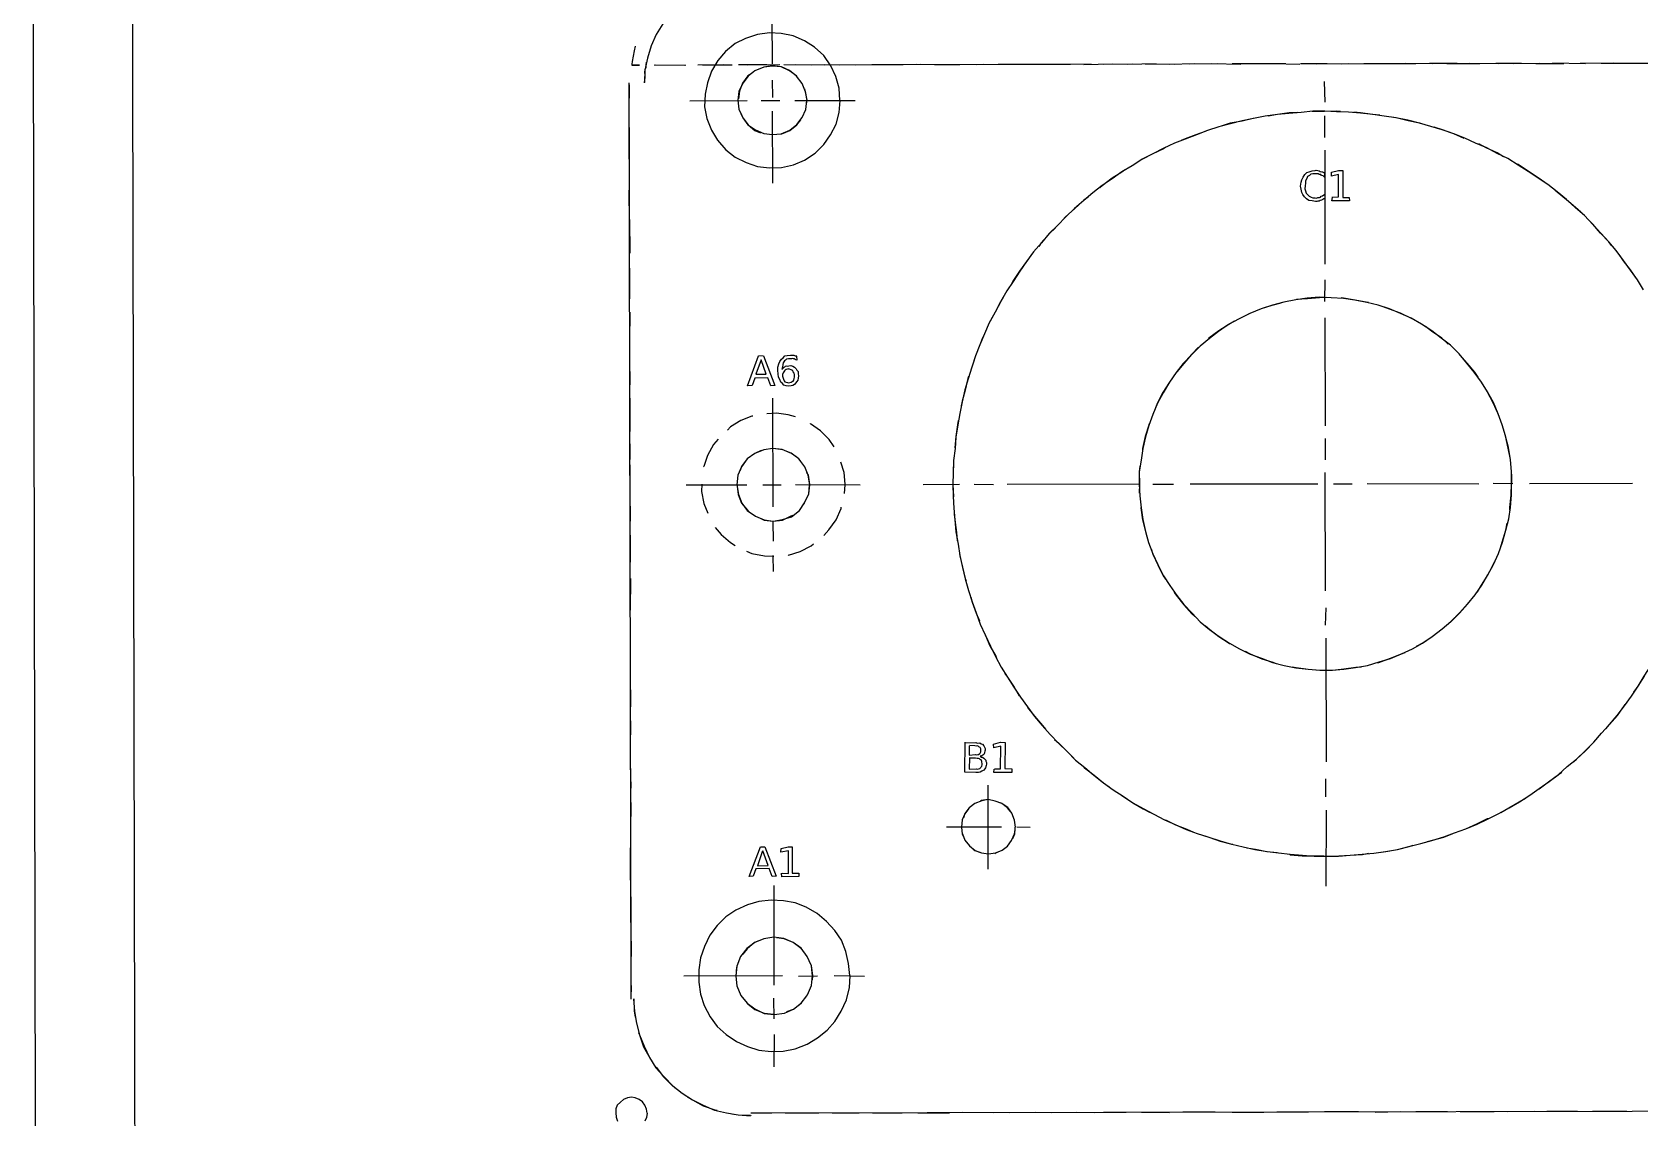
# Model space of a CAD drawing. Header units: millimetres. Extents: x 0 to 500, y -1 to 330.
# Drawn here: x -0.3 to 161.5, y 165.2 to 274.5 of the extents above; entities that cross this region are included whole.
import ezdxf

# ---------------------------------------------------------------- set-up
doc = ezdxf.new("R2010")
doc.units = ezdxf.units.MM

msp = doc.modelspace()

# ---------------------------------------------------------------- linework, layer by layer
for points in [[(0.29, -0.51), (500.33, 0.45), (499.69, 330.45), (-0.32, 329.51)], [(10.33, 9.51), (490.29, 10.46), (489.73, 320.47), (9.67, 319.52)], [(80.99, 267.59), (80.9, 268.84), (80.59, 270.03), (80.07, 271.1), (79.36, 272.14), (78.44, 272.99), (77.43, 273.62), (76.29, 274.11), (75.08, 274.35), (73.9, 274.41), (72.69, 274.25), (71.47, 273.86), (70.46, 273.33), (69.46, 272.54), (68.7, 271.62), (68.05, 270.55), (67.65, 269.4), (67.42, 268.25), (67.37, 266.96), (67.61, 265.81), (68.07, 264.61), (68.67, 263.62), (69.52, 262.65), (70.46, 261.9), (71.55, 261.36), (72.7, 260.95), (73.9, 260.83), (75.12, 260.86), (76.31, 261.12), (77.42, 261.61), (78.49, 262.3), (79.38, 263.16), (80.05, 264.14), (80.6, 265.21), (80.92, 266.4), (81.03, 267.61)], [(77.69, 267.61), (77.53, 268.49), (77.18, 269.33), (76.61, 270.04), (75.92, 270.64), (75.12, 270.99), (74.2, 271.07), (73.32, 270.96), (72.43, 270.59), (71.76, 270.05), (71.21, 269.35), (70.83, 268.52), (70.72, 267.63), (70.83, 266.73), (71.21, 265.85), (71.73, 265.14), (72.49, 264.64), (73.34, 264.28), (74.21, 264.17), (75.08, 264.24), (75.94, 264.62), (76.66, 265.19), (77.2, 265.89), (77.55, 266.7), (77.65, 267.59)], [(148.61, 229.07), (148.61, 230.23), (148.48, 231.47), (148.27, 232.61), (148, 233.84), (147.64, 234.94), (147.25, 236.07), (146.78, 237.2), (146.18, 238.28), (145.58, 239.26), (144.85, 240.25), (144.11, 241.17), (143.32, 242.09), (142.45, 242.96), (141.52, 243.67), (140.56, 244.4), (139.54, 245.08), (138.49, 245.68), (137.43, 246.17), (136.31, 246.64), (135.18, 247.01), (134.04, 247.28), (132.84, 247.51), (131.68, 247.66), (130.43, 247.75), (129.24, 247.79), (128.02, 247.7), (126.88, 247.53), (125.67, 247.3), (124.53, 246.99), (123.4, 246.62), (122.25, 246.16), (121.18, 245.61), (120.11, 245.05), (119.1, 244.36), (118.18, 243.65), (117.25, 242.88), (116.41, 242.02), (115.56, 241.14), (114.85, 240.21), (114.16, 239.24), (113.53, 238.18), (112.96, 237.14), (112.48, 236), (112.09, 234.87), (111.76, 233.73), (111.48, 232.55), (111.31, 231.38), (111.13, 230.21), (111.11, 228.99), (111.18, 227.79), (111.32, 226.6), (111.48, 225.4), (111.74, 224.2), (112.06, 223.1), (112.5, 221.97), (112.98, 220.89), (113.57, 219.76), (114.19, 218.77), (114.9, 217.75), (115.6, 216.85), (116.44, 215.98), (117.27, 215.12), (118.19, 214.34), (119.17, 213.64), (120.2, 212.98), (121.22, 212.39), (122.29, 211.86), (123.44, 211.44), (124.55, 211.02), (125.71, 210.72), (126.89, 210.49), (128.12, 210.36), (129.29, 210.26), (130.54, 210.26), (131.7, 210.35), (132.88, 210.51), (134.1, 210.71), (135.26, 211.08), (136.41, 211.41), (137.53, 211.89), (138.62, 212.38), (139.64, 212.98), (140.62, 213.65), (141.6, 214.41), (142.5, 215.14), (143.36, 215.97), (144.16, 216.9), (144.93, 217.82), (145.62, 218.8), (146.2, 219.86), (146.77, 220.88), (147.28, 222), (147.69, 223.15), (148.02, 224.33), (148.32, 225.48), (148.49, 226.63), (148.58, 227.89), (148.6, 229.05)], [(77.95, 228.89), (77.81, 229.89), (77.45, 230.72), (76.86, 231.51), (76.12, 232.06), (75.19, 232.47), (74.25, 232.55), (73.33, 232.44), (72.44, 232.07), (71.67, 231.52), (71.08, 230.72), (70.7, 229.88), (70.62, 228.92), (70.77, 227.93), (71.11, 227.05), (71.67, 226.33), (72.48, 225.75), (73.37, 225.39), (74.28, 225.26), (75.22, 225.4), (76.13, 225.7), (76.91, 226.31), (77.44, 227.11), (77.85, 227.99), (77.93, 228.88)], [(82, 179.5), (81.87, 180.7), (81.59, 181.93), (81.15, 183.06), (80.47, 184.03), (79.65, 184.95), (78.71, 185.75), (77.6, 186.37), (76.49, 186.81), (75.3, 187.02), (74.07, 187.09), (72.83, 186.95), (71.68, 186.6), (70.53, 186.08), (69.51, 185.4), (68.62, 184.52), (67.89, 183.57), (67.37, 182.41), (66.94, 181.28), (66.78, 180.08), (66.79, 178.82), (66.94, 177.62), (67.34, 176.49), (67.92, 175.34), (68.63, 174.35), (69.53, 173.55), (70.58, 172.86), (71.7, 172.34), (72.84, 171.98), (74.07, 171.86), (75.28, 171.87), (76.5, 172.12), (77.69, 172.59), (78.74, 173.22), (79.7, 174), (80.47, 174.88), (81.11, 175.9), (81.65, 177.04), (81.95, 178.28), (82.03, 179.47)], [(78.23, 179.44), (78.12, 180.46), (77.7, 181.4), (77.1, 182.24), (76.29, 182.84), (75.36, 183.22), (74.33, 183.35), (73.33, 183.2), (72.41, 182.82), (71.62, 182.21), (70.99, 181.42), (70.63, 180.44), (70.52, 179.46), (70.6, 178.47), (71, 177.5), (71.66, 176.73), (72.44, 176.13), (73.35, 175.69), (74.36, 175.59), (75.41, 175.72), (76.32, 176.1), (77.11, 176.76), (77.73, 177.55), (78.14, 178.49), (78.24, 179.5)]]:
    msp.add_lwpolyline(points, close=True)
for points in [[(71.78, 279.88), (70.53, 279.82), (69.27, 279.57), (68.05, 279.2), (66.92, 278.67), (65.83, 278.02), (64.85, 277.25), (63.95, 276.35), (63.15, 275.34), (62.49, 274.26), (61.98, 273.11), (61.62, 271.87), (61.36, 270.66), (61.32, 269.42)], [(74.19, 271.31), (74.16, 275.97)], [(60.37, 273.08), (60.28, 272.6), (60.09, 271.53), (60.05, 271.26), (60.03, 271.18)], [(60.05, 271.17), (60.8, 271.18)], [(60.06, 271.19), (60.81, 271.21)], [(61.49, 271.46), (61.47, 271.2), (61.45, 270.94), (61.35, 270.71), (61.33, 270.46), (61.35, 270.16), (61.35, 269.88), (61.32, 269.69), (61.27, 269.37)], [(62.29, 271.2), (65.49, 271.18)], [(62.47, 271.19), (65.39, 271.16)], [(66.69, 271.19), (69.25, 271.23)], [(67.15, 271.2), (70.14, 271.2)], [(70.77, 271.22), (73.63, 271.23)], [(72.15, 270.37), (71.72, 270.09), (71.19, 269.36), (70.87, 268.53), (70.79, 267.77)], [(71.73, 271.21), (74.93, 271.22)], [(76.65, 270.05), (76.67, 270.07), (75.92, 270.6), (75.08, 270.99), (74.18, 271.11), (73.52, 270.99)], [(75.33, 271.24), (78.14, 271.19)], [(76.55, 271.22), (79.47, 271.21)], [(79.44, 271.23), (82.6, 271.21)], [(80.99, 271.19), (84.2, 271.24)], [(84.19, 271.24), (87.35, 271.24)], [(85.78, 271.24), (89.12, 271.25)], [(88.72, 271.26), (91.34, 271.24)], [(90.5, 271.24), (93.07, 271.22)], [(92.61, 271.22), (95.44, 271.27)], [(94.73, 271.23), (97.47, 271.28)], [(96.93, 271.25), (100.04, 271.27)], [(99.12, 271.25), (102.39, 271.25)], [(101.39, 271.27), (104.19, 271.25)], [(103.65, 271.26), (106.27, 271.31)], [(105.55, 271.24), (108.43, 271.29)], [(107.55, 271.28), (110.48, 271.3)], [(109.94, 271.27), (112.84, 271.32)], [(111.72, 271.29), (114.69, 271.28)], [(114.12, 271.28), (116.73, 271.32)], [(116.22, 271.29), (119.02, 271.32)], [(118.44, 271.33), (121.36, 271.27)], [(120.46, 271.33), (123.13, 271.34)], [(122.64, 271.33), (125.88, 271.34)], [(124.49, 271.33), (127.28, 271.28)], [(127.36, 271.32), (130.03, 271.33)], [(128.99, 271.3), (132.2, 271.33)], [(131.51, 271.3), (134.6, 271.32)], [(133.74, 271.34), (136.51, 271.34)], [(136.08, 271.32), (138.96, 271.32)], [(137.91, 271.35), (140.67, 271.34)], [(140.34, 271.36), (143.13, 271.37)], [(142.08, 271.32), (145.42, 271.32)], [(144.4, 271.37), (147.28, 271.34)], [(147.01, 271.37), (149.6, 271.38)], [(148.81, 271.34), (151.43, 271.35)], [(151.05, 271.34), (153.85, 271.33)], [(152.73, 271.39), (156.05, 271.34)], [(155.52, 271.38), (158.85, 271.4)], [(157.61, 271.35), (160.82, 271.36)], [(160.24, 271.35), (163.53, 271.37)], [(59.97, 177.11), (59.77, 269.38)], [(59.78, 266.48), (59.8, 269.17)], [(74.23, 267.92), (74.22, 269.67)], [(77.69, 267.64), (77.53, 268.51), (77.46, 268.77)], [(129.83, 267.45), (129.77, 269.51)], [(65.87, 267.56), (71.67, 267.62)], [(73.06, 267.59), (74.95, 267.59)], [(76.45, 267.6), (82.51, 267.62)], [(77.6, 267.07), (77.7, 267.65)], [(71, 266.32), (71.23, 265.86), (71.74, 265.17), (72.44, 264.59), (73, 264.36)], [(74.24, 259.28), (74.2, 266.53)], [(74.64, 264.22), (75.13, 264.26), (75.94, 264.6), (76.64, 265.15), (77.06, 265.65)], [(161.89, 248.53), (161.28, 249.56), (160.57, 250.53), (159.86, 251.51), (159.12, 252.49), (158.39, 253.37), (157.58, 254.26), (156.79, 255.13), (155.93, 256.03), (155.02, 256.8), (154.13, 257.63), (153.18, 258.4), (152.25, 259.14), (151.27, 259.79), (150.26, 260.46), (149.25, 261.09), (148.23, 261.75), (147.16, 262.27), (146.1, 262.83), (144.97, 263.31), (143.91, 263.82), (142.78, 264.24), (141.63, 264.65), (140.48, 264.98), (139.34, 265.31), (138.18, 265.56), (136.97, 265.86), (135.77, 266.04), (134.62, 266.2), (133.4, 266.33), (132.19, 266.42), (130.99, 266.47), (129.8, 266.54), (128.6, 266.52), (127.41, 266.4), (126.18, 266.3), (125.03, 266.2), (123.79, 266.04), (122.61, 265.78), (121.49, 265.57), (120.3, 265.25), (119.14, 264.96), (117.99, 264.59), (116.88, 264.16), (115.75, 263.72), (114.66, 263.3), (113.53, 262.78), (112.48, 262.25), (111.39, 261.68), (110.4, 261.02), (109.37, 260.41), (108.4, 259.73), (107.38, 259.06), (106.46, 258.3), (105.53, 257.54), (104.6, 256.72), (103.72, 255.89), (102.89, 255.02), (102.05, 254.2), (101.28, 253.26), (100.49, 252.37), (99.76, 251.39), (99.1, 250.43), (98.44, 249.39), (97.79, 248.43), (97.15, 247.32), (96.63, 246.28), (96.02, 245.22), (95.54, 244.12), (95.09, 243.02), (94.63, 241.91), (94.27, 240.75), (93.9, 239.59), (93.57, 238.47), (93.31, 237.28), (93.05, 236.09), (92.85, 234.95), (92.67, 233.71), (92.58, 232.55), (92.43, 231.35), (92.38, 230.12), (92.37, 228.93), (92.39, 227.74), (92.45, 226.57), (92.56, 225.37), (92.67, 224.16), (92.88, 222.94), (93.07, 221.8), (93.32, 220.59), (93.6, 219.44), (93.92, 218.27), (94.31, 217.12), (94.69, 216.03), (95.12, 214.89), (95.61, 213.79), (96.15, 212.67), (96.65, 211.63), (97.23, 210.56), (97.87, 209.53), (98.51, 208.52), (99.16, 207.51), (99.89, 206.55), (100.59, 205.57), (101.35, 204.68), (102.17, 203.78), (102.99, 202.89), (103.85, 202.05), (104.71, 201.19), (105.64, 200.44), (106.55, 199.68), (107.52, 198.91), (108.51, 198.19), (109.5, 197.57), (110.48, 196.9), (111.52, 196.33), (112.58, 195.75), (113.67, 195.19), (114.74, 194.69), (115.86, 194.2), (116.96, 193.79), (118.14, 193.43), (119.26, 193.04), (120.45, 192.74), (121.59, 192.47), (122.76, 192.18), (123.99, 191.99), (125.15, 191.84), (126.32, 191.72), (127.54, 191.61), (128.74, 191.52), (129.94, 191.51), (131.18, 191.52), (132.36, 191.61), (133.57, 191.73), (134.72, 191.83), (135.91, 192), (137.12, 192.2), (138.26, 192.49), (139.46, 192.78), (140.58, 193.1), (141.79, 193.45), (142.86, 193.85), (144.01, 194.28), (145.14, 194.75), (146.19, 195.25), (147.31, 195.8), (148.37, 196.38), (149.41, 196.98), (150.43, 197.66), (151.39, 198.32), (152.4, 199.02), (153.28, 199.72), (154.21, 200.53), (155.14, 201.29), (156.04, 202.16), (156.89, 202.98), (157.67, 203.89), (158.45, 204.79), (159.23, 205.67), (159.98, 206.66), (160.67, 207.63), (161.34, 208.63), (161.99, 209.64)], [(122.58, 265.81), (121.48, 265.53), (120.28, 265.31), (119.37, 265.01)], [(127.01, 266.4), (126.2, 266.36), (125.03, 266.19), (124.09, 266.04)], [(131.37, 266.5), (131, 266.53), (129.78, 266.51), (128.59, 266.51), (128.53, 266.5)], [(129.82, 263.89), (129.81, 266.05)], [(135.33, 266.14), (134.6, 266.19), (133.38, 266.35), (132.73, 266.42)], [(139.39, 265.31), (139.33, 265.34), (138.15, 265.61), (136.95, 265.85), (136.73, 265.9)], [(59.8, 261.61), (59.82, 264.88)], [(117.77, 264.48), (116.83, 264.16), (115.73, 263.73), (115.34, 263.57)], [(143.83, 263.79), (142.78, 264.26), (141.64, 264.66), (140.82, 264.91)], [(113.81, 262.9), (113.56, 262.74), (112.48, 262.23), (111.42, 261.69), (110.81, 261.29)], [(129.85, 251.12), (129.84, 262.59)], [(147.8, 261.94), (147.15, 262.33), (146.06, 262.83), (145.31, 263.23)], [(109.63, 260.6), (109.37, 260.4), (108.38, 259.77), (107.39, 259.02), (107.14, 258.8)], [(129.77, 260.3), (129.78, 259.89), (129.69, 259.94), (129.62, 260.01), (129.48, 260.07), (129.39, 260.15), (129.23, 260.16), (129.15, 260.21), (129.02, 260.22), (128.89, 260.22), (128.6, 260.22), (128.4, 260.18), (128.25, 260.05), (128.06, 259.94), (127.99, 259.75), (127.87, 259.51), (127.86, 259.29), (127.81, 259.03), (127.79, 258.71), (127.87, 258.51), (127.94, 258.27), (128.06, 258.14), (128.24, 257.98), (128.42, 257.88), (128.6, 257.79), (128.84, 257.82), (128.97, 257.78), (129.09, 257.83), (129.27, 257.83), (129.37, 257.86), (129.45, 257.97), (129.58, 258.02), (129.72, 258.12), (129.82, 258.17), (129.79, 257.75), (129.69, 257.7), (129.59, 257.64), (129.47, 257.57), (129.35, 257.55), (129.24, 257.48), (129.1, 257.48), (128.99, 257.44), (128.88, 257.43), (128.52, 257.52), (128.21, 257.53), (127.97, 257.72), (127.77, 257.91), (127.6, 258.13), (127.49, 258.35), (127.41, 258.67), (127.37, 258.98), (127.41, 259.38), (127.49, 259.63), (127.61, 259.89), (127.8, 260.16), (127.99, 260.36), (128.23, 260.43), (128.54, 260.54), (128.83, 260.55), (128.94, 260.59), (129.1, 260.56), (129.23, 260.53), (129.33, 260.47), (129.49, 260.44), (129.58, 260.41), (129.69, 260.36), (129.78, 260.26)], [(151.96, 259.36), (151.28, 259.82), (150.3, 260.47), (149.28, 261.15), (149.06, 261.23)], [(59.79, 257), (59.82, 260.23)], [(130.51, 257.87), (131.19, 257.89), (131.19, 260.15), (130.48, 259.99), (130.48, 260.38), (131.18, 260.55), (131.62, 260.55), (131.61, 257.83), (132.24, 257.83), (132.29, 257.51), (130.52, 257.52), (130.56, 257.85)], [(106, 257.92), (105.5, 257.53), (104.59, 256.71), (103.7, 255.9), (103.55, 255.76)], [(155.56, 256.35), (155.04, 256.82), (154.12, 257.61), (153.2, 258.36), (153, 258.53)], [(59.86, 252.24), (59.85, 255.61)], [(102.69, 254.8), (102.1, 254.2), (101.24, 253.28), (101, 252.9)], [(158.67, 253), (158.39, 253.38), (157.57, 254.26), (156.79, 255.14), (156.58, 255.35)], [(100.02, 251.68), (99.77, 251.39), (99.06, 250.43), (98.39, 249.43), (98.16, 248.95)], [(161.19, 249.68), (160.56, 250.55), (159.88, 251.47), (159.53, 251.98)], [(59.83, 247.63), (59.85, 250.72)], [(129.82, 247.36), (129.85, 249.56)], [(97.47, 247.83), (97.2, 247.37), (96.62, 246.29), (96.11, 245.37)], [(129.98, 247.77), (129.27, 247.75), (128.05, 247.65), (126.94, 247.57)], [(134.19, 247.28), (133.98, 247.3), (132.86, 247.51), (131.67, 247.7), (131.44, 247.73)], [(59.83, 243.43), (59.88, 246.29)], [(125.36, 247.2), (124.48, 246.96), (123.39, 246.62), (122.27, 246.16), (122.16, 246.13)], [(138.55, 245.68), (138.52, 245.65), (137.41, 246.18), (136.33, 246.61), (135.66, 246.83)], [(120.72, 245.39), (120.15, 245.05), (119.13, 244.4), (118.14, 243.69), (118.1, 243.63)], [(129.88, 234.86), (129.85, 245.71)], [(142.22, 243.07), (141.57, 243.68), (140.55, 244.39), (139.95, 244.86)], [(95.37, 243.79), (95.07, 243), (94.65, 241.91), (94.39, 241.15)], [(117.09, 242.78), (116.39, 242.03), (115.61, 241.14), (114.89, 240.29)], [(59.86, 238.96), (59.85, 241.71)], [(72.79, 241.94), (73.29, 241.88), (74.43, 238.92), (74.04, 238.88), (73.72, 239.68), (72.42, 239.65), (72.15, 238.92), (71.7, 238.87), (72.81, 241.9)], [(73.05, 241.5), (72.52, 240.05), (73.58, 240.04), (73.05, 241.49)], [(76.61, 241.87), (76.66, 241.45), (76.54, 241.5), (76.47, 241.54), (76.38, 241.58), (76.32, 241.6), (76.23, 241.62), (76.13, 241.6), (76.1, 241.61), (76.04, 241.6), (75.8, 241.61), (75.63, 241.55), (75.52, 241.47), (75.41, 241.39), (75.27, 241.2), (75.24, 241.02), (75.21, 240.76), (75.13, 240.52), (75.25, 240.61), (75.3, 240.69), (75.37, 240.75), (75.43, 240.8), (75.52, 240.85), (75.63, 240.9), (75.71, 240.86), (75.86, 240.9), (76.06, 240.92), (76.25, 240.84), (76.41, 240.77), (76.58, 240.59), (76.64, 240.45), (76.79, 240.31), (76.79, 240.08), (76.82, 239.88), (76.78, 239.65), (76.75, 239.45), (76.65, 239.3), (76.52, 239.13), (76.41, 239.02), (76.24, 238.92), (76.08, 238.87), (75.81, 238.84), (75.57, 238.87), (75.35, 238.94), (75.21, 239.1), (75.06, 239.25), (74.94, 239.51), (74.82, 239.76), (74.76, 240.08), (74.75, 240.42), (74.75, 240.77), (74.83, 241.08), (74.94, 241.33), (75.11, 241.55), (75.27, 241.71), (75.46, 241.89), (75.69, 241.93), (76, 241.96), (76.04, 241.95), (76.16, 241.95), (76.22, 241.97), (76.31, 241.96), (76.36, 241.96), (76.48, 241.88), (76.54, 241.91), (76.66, 241.88)], [(145.23, 239.75), (144.91, 240.24), (144.14, 241.17), (143.43, 241.95)], [(75.86, 240.58), (75.71, 240.56), (75.57, 240.51), (75.48, 240.45), (75.4, 240.4), (75.34, 240.29), (75.28, 240.18), (75.21, 240.01), (75.21, 239.86), (75.25, 239.74), (75.3, 239.56), (75.33, 239.45), (75.37, 239.39), (75.46, 239.28), (75.59, 239.25), (75.7, 239.21), (75.82, 239.17), (75.94, 239.2), (76.09, 239.26), (76.18, 239.32), (76.29, 239.35), (76.35, 239.44), (76.4, 239.62), (76.41, 239.74), (76.42, 239.86), (76.42, 240.01), (76.39, 240.15), (76.3, 240.27), (76.25, 240.41), (76.16, 240.46), (76.1, 240.5), (75.93, 240.56), (75.82, 240.55)], [(93.95, 239.81), (93.88, 239.6), (93.61, 238.45), (93.31, 237.32), (93.18, 236.86)], [(114.09, 239.16), (113.5, 238.22), (112.97, 237.16), (112.76, 236.65)], [(147.35, 235.8), (147.22, 236.11), (146.76, 237.18), (146.19, 238.23), (146.19, 238.3)], [(59.89, 234.29), (59.89, 237.63)], [(74.27, 226.7), (74.25, 237.65)], [(72.24, 235.82), (72.14, 235.81), (71.01, 235.38), (69.99, 234.74), (69.67, 234.41)], [(76.53, 235.74), (75.79, 235.96), (74.6, 236.11), (73.64, 236.07)], [(80.42, 232.73), (79.92, 233.46), (79.03, 234.33), (78.03, 235.06), (78.04, 235.09)], [(92.89, 235.4), (92.83, 234.94), (92.67, 233.76), (92.55, 232.64)], [(112.1, 235.05), (112.1, 234.92), (111.71, 233.76), (111.46, 232.55), (111.44, 232.3)], [(68.72, 233.52), (68.28, 232.96), (67.65, 231.86), (67.3, 230.74), (67.25, 230.71)], [(129.88, 231.43), (129.87, 233.56)], [(148.45, 231.61), (148.3, 232.66), (148, 233.82), (147.88, 234.22)], [(59.85, 229.84), (59.86, 233.03)], [(73.05, 232.37), (72.43, 232.06), (71.67, 231.51), (71.08, 230.74), (70.95, 230.35)], [(77.03, 231.32), (76.87, 231.54), (76.08, 232.11), (75.23, 232.44), (74.49, 232.53)], [(77.97, 228.94), (77.84, 229.87), (77.67, 230.15)], [(81.53, 228.96), (81.43, 230.14), (81.09, 231.19)], [(92.43, 231.06), (92.38, 230.16), (92.37, 228.93), (92.41, 227.74), (92.4, 227.61)], [(111.19, 230.78), (111.13, 230.22), (111.14, 228.97), (111.13, 228.08)], [(129.87, 218.22), (129.85, 230.16)], [(148.62, 229.02), (148.62, 229.98)], [(59.9, 225.25), (59.88, 228.32)], [(65.53, 228.89), (71.63, 228.89)], [(67.1, 228.98), (67.05, 228.25), (67.29, 227.04), (67.68, 226.04)], [(70.64, 228.78), (70.76, 227.95), (71.08, 227.07), (71.68, 226.34), (71.79, 226.22)], [(73.22, 228.9), (75.09, 228.92)], [(76.52, 228.93), (83.02, 228.91)], [(77.39, 227), (77.43, 227.11), (77.86, 227.99), (77.97, 228.9)], [(81.45, 228.05), (81.52, 228.91)], [(89.36, 228.93), (93.04, 228.97)], [(94.5, 228.97), (96.44, 228.93)], [(97.82, 228.97), (111.07, 229)], [(112.49, 228.97), (114.58, 228.98)], [(116.24, 229.02), (129.1, 229)], [(130.66, 229), (132.57, 229.02)], [(134.05, 229.05), (145.31, 229.02)], [(146.76, 229.08), (148.74, 229.05)], [(148.43, 226.36), (148.44, 226.63), (148.56, 227.88), (148.59, 229.08)], [(150.41, 229.04), (160.77, 229.07)], [(79.37, 223.81), (79.89, 224.37), (80.6, 225.37), (81.1, 226.51), (81.11, 226.65)], [(111.3, 226.62), (111.27, 226.59), (111.46, 225.38), (111.76, 224.21), (111.89, 223.63)], [(73.04, 225.51), (73.37, 225.36), (74.27, 225.24), (75.22, 225.34), (76.08, 225.77), (76.3, 225.85)], [(74.31, 223.23), (74.28, 225.23)], [(92.5, 225.94), (92.56, 225.37), (92.71, 224.12), (92.8, 223.27)], [(147.47, 222.47), (147.67, 223.12), (148.03, 224.33), (148.17, 225.04)], [(59.9, 221.12), (59.91, 223.84)], [(68.44, 224.62), (69.04, 223.89), (69.97, 223.09), (70.44, 222.81)], [(71.58, 222.22), (72.14, 221.99), (73.39, 221.77), (74.34, 221.71)], [(74.3, 220.17), (74.26, 221.78)], [(75.79, 221.86), (75.81, 221.81), (76.99, 222.18), (78.09, 222.78), (78.33, 222.97)], [(93.04, 221.96), (93.05, 221.75), (93.34, 220.63), (93.61, 219.46), (93.69, 219.27)], [(112.32, 222.45), (112.5, 221.93), (113, 220.84), (113.53, 219.76), (113.78, 219.41)], [(145.16, 218.14), (145.59, 218.8), (146.23, 219.87), (146.79, 220.95), (146.87, 221.17)], [(59.92, 216.28), (59.93, 219.46)], [(94.17, 217.61), (94.3, 217.1), (94.71, 215.99), (95.03, 215.2)], [(114.65, 218.07), (114.85, 217.79), (115.62, 216.84), (116.42, 215.93), (116.73, 215.65)], [(142.47, 215.17), (142.52, 215.16), (143.4, 216.04), (144.15, 216.91), (144.25, 217.03)], [(129.88, 214.77), (129.93, 216.51)], [(59.9, 211.54), (59.91, 214.64)], [(95.52, 214.03), (95.63, 213.74), (96.09, 212.68), (96.69, 211.64), (96.8, 211.35)], [(117.76, 214.73), (118.24, 214.33), (119.15, 213.65), (120.18, 212.98), (120.29, 212.9)], [(139.03, 212.66), (139.66, 213.01), (140.6, 213.64), (141.48, 214.32)], [(121.78, 212.16), (122.3, 211.89), (123.46, 211.38), (124.57, 211.05), (124.92, 210.91)], [(129.96, 201.03), (129.93, 213.47)], [(135.06, 211.03), (135.24, 211.03), (136.4, 211.46), (137.51, 211.89), (137.89, 212.04)], [(126.5, 210.58), (126.93, 210.5), (128.13, 210.35), (129.32, 210.26)], [(130.56, 210.26), (131.72, 210.39), (132.93, 210.54), (133.51, 210.59)], [(160.92, 208.02), (161.34, 208.63), (161.95, 209.65), (162.61, 210.67), (162.69, 210.84)], [(59.94, 206.56), (59.9, 210)], [(97.6, 209.91), (97.85, 209.54), (98.52, 208.53), (99.04, 207.66)], [(99.88, 206.47), (100.59, 205.61), (101.4, 204.67), (101.69, 204.31)], [(158.1, 204.33), (158.46, 204.77), (159.27, 205.69), (159.97, 206.68), (160.03, 206.8)], [(59.9, 202.29), (59.94, 205.14)], [(93.6, 202.92), (94.66, 202.95), (94.82, 202.91), (95.06, 202.94), (95.21, 202.84), (95.33, 202.79), (95.47, 202.63), (95.52, 202.55), (95.61, 202.35), (95.6, 202.2), (95.57, 202.1), (95.56, 201.96), (95.53, 201.88), (95.47, 201.76), (95.37, 201.7), (95.31, 201.66), (95.24, 201.61), (95.1, 201.57), (95.24, 201.5), (95.36, 201.47), (95.47, 201.38), (95.58, 201.3), (95.67, 201.18), (95.67, 201.09), (95.75, 200.95), (95.73, 200.78), (95.71, 200.63), (95.66, 200.42), (95.58, 200.31), (95.47, 200.18), (95.28, 200.07), (95.11, 199.99), (94.94, 199.94), (94.68, 199.94), (93.58, 199.97), (93.61, 202.98)], [(94, 202.61), (93.99, 201.7), (94.64, 201.74), (94.73, 201.71), (94.87, 201.77), (94.93, 201.77), (95.07, 201.84), (95.11, 201.88), (95.15, 201.94), (95.19, 202.03), (95.19, 202.14), (95.16, 202.25), (95.17, 202.34), (95.11, 202.47), (95.03, 202.5), (94.99, 202.53), (94.88, 202.62), (94.72, 202.59), (94.58, 202.64), (94.03, 202.65)], [(96.55, 200.32), (97.17, 200.32), (97.2, 202.59), (96.49, 202.44), (96.44, 202.81), (97.16, 202.99), (97.62, 202.95), (97.6, 200.33), (98.28, 200.31), (98.28, 199.95), (96.5, 199.93), (96.53, 200.29)], [(102.6, 203.27), (103.02, 202.88), (103.86, 202.06), (104.55, 201.4)], [(154.88, 201.05), (155.13, 201.27), (156.03, 202.11), (156.87, 203.01), (157.07, 203.22)], [(59.97, 198.37), (59.92, 201.01)], [(94.02, 201.41), (94, 200.26), (94.69, 200.3), (94.81, 200.28), (94.93, 200.3), (95.07, 200.33), (95.17, 200.45), (95.22, 200.51), (95.28, 200.57), (95.3, 200.71), (95.31, 200.85), (95.29, 200.97), (95.27, 201.05), (95.2, 201.21), (95.11, 201.25), (95.05, 201.31), (94.95, 201.35), (94.81, 201.35), (94.65, 201.39), (94, 201.38)], [(105.54, 200.46), (105.61, 200.42), (106.57, 199.67), (107.51, 198.9), (108.11, 198.5)], [(129.92, 197.48), (129.91, 199.32)], [(151.26, 198.24), (151.39, 198.3), (152.33, 199), (153.32, 199.74), (153.67, 199.99)], [(95.93, 190.21), (95.92, 198.66)], [(109.37, 197.59), (109.47, 197.56), (110.47, 196.9), (111.52, 196.29), (112.22, 195.93)], [(59.96, 194.02), (59.97, 196.91)], [(93.93, 196.29), (93.58, 195.79), (93.29, 195.18), (93.22, 194.43), (93.3, 193.74), (93.47, 193.42)], [(95.73, 197.18), (95.26, 197.09), (94.58, 196.81), (94.01, 196.39), (93.58, 195.8), (93.42, 195.39)], [(98.13, 196.06), (97.86, 196.38), (97.28, 196.83), (96.61, 197.07), (95.91, 197.21), (95.22, 197.11), (95.14, 197.09)], [(98.65, 194.44), (98.55, 195.14), (98.3, 195.84), (97.88, 196.41), (97.3, 196.81), (97.14, 196.89)], [(129.95, 188.49), (129.96, 196.15)], [(147.52, 195.9), (148.34, 196.37), (149.35, 197), (149.99, 197.36)], [(91.72, 194.47), (97.24, 194.48)], [(98.39, 193.3), (98.61, 193.78), (98.64, 194.44)], [(98.81, 194.46), (100.13, 194.45)], [(113.76, 195.18), (114.77, 194.68), (115.9, 194.25), (116.5, 193.95)], [(143.95, 194.26), (143.99, 194.27), (145.11, 194.78), (146.18, 195.3), (146.29, 195.31)], [(93.31, 193.82), (93.34, 193.75), (93.58, 193.12), (94.02, 192.55), (94.6, 192.09), (95.24, 191.85), (95.28, 191.82)], [(96.58, 191.79), (96.68, 191.84), (97.33, 192.11), (97.86, 192.54), (98.27, 193.09), (98.55, 193.76), (98.62, 194.1)], [(117.72, 193.56), (118.13, 193.42), (119.27, 193.06), (120.42, 192.73), (120.53, 192.73)], [(135.51, 191.92), (135.94, 191.99), (137.13, 192.2), (138.29, 192.49), (138.69, 192.61)], [(140.13, 192.99), (140.64, 193.12), (141.78, 193.43), (142.63, 193.76)], [(59.92, 189.1), (59.92, 192.34)], [(72.99, 192.45), (73.44, 192.45), (74.56, 189.49), (74.17, 189.47), (73.87, 190.26), (72.54, 190.25), (72.25, 189.49), (71.86, 189.46), (72.99, 192.46)], [(73.2, 192.06), (72.69, 190.54), (73.77, 190.58), (73.22, 192.05)], [(75.17, 189.79), (75.83, 189.77), (75.82, 192.07), (75.06, 191.91), (75.08, 192.29), (75.79, 192.44), (76.18, 192.45), (76.2, 189.8), (76.87, 189.81), (76.84, 189.48), (75.16, 189.44), (75.11, 189.81)], [(94.4, 192.23), (94.57, 192.08), (95.24, 191.84), (95.94, 191.75), (96.65, 191.84), (97.34, 192.12), (97.46, 192.21)], [(121.95, 192.37), (122.81, 192.21), (123.95, 191.99), (125.02, 191.87)], [(126.25, 191.71), (126.32, 191.66), (127.53, 191.56), (128.73, 191.55), (129.71, 191.54)], [(131.22, 191.54), (132.36, 191.62), (133.58, 191.7), (134.2, 191.81)], [(74.36, 178.54), (74.37, 188.57)], [(59.97, 184.5), (59.98, 187.41)], [(59.97, 179.85), (60, 182.96)], [(73.28, 183.16), (72.4, 182.82), (71.65, 182.2), (71.22, 181.64)], [(77.08, 182.19), (77.09, 182.21), (76.3, 182.83), (75.39, 183.19), (74.62, 183.28)], [(70.58, 180.35), (70.52, 179.44), (70.63, 178.45), (70.85, 177.88)], [(78.27, 179.49), (78.14, 180.49), (77.89, 180.97)], [(59.99, 177.14), (60.01, 178.49)], [(65.27, 179.46), (75.22, 179.49)], [(76.82, 179.45), (78.73, 179.46)], [(78.23, 179.03), (78.26, 179.45)], [(80.4, 179.49), (83.48, 179.45)], [(60.2, 177.15), (60.3, 175.89), (60.52, 174.69), (60.8, 173.54), (61.27, 172.38), (61.83, 171.26), (62.46, 170.21), (63.29, 169.29), (64.16, 168.39), (65.1, 167.65), (66.15, 166.99), (67.21, 166.44), (68.38, 165.94), (69.58, 165.68), (70.74, 165.46), (72, 165.38)], [(60.25, 177.16), (60.27, 175.91), (60.39, 175.32)], [(71.73, 176.64), (72.41, 176.09), (73.37, 175.7), (74.33, 175.61)], [(74.37, 175.14), (74.35, 177.23)], [(75.64, 175.86), (76.31, 176.1), (77.1, 176.7), (77.67, 177.46)], [(60.73, 173.77), (60.83, 173.51), (61.22, 172.33), (61.75, 171.37)], [(74.38, 170.32), (74.39, 173.55)], [(62.49, 170.27), (62.48, 170.27), (63.23, 169.31), (64.11, 168.41), (64.42, 168.16)], [(61.37, 164.85), (61.54, 165.23), (61.62, 165.62), (61.58, 165.65), (61.51, 166.04), (61.35, 166.45), (61.11, 166.79), (60.79, 167.02), (60.39, 167.19), (60.02, 167.26), (59.6, 167.17), (59.21, 167.03), (58.9, 166.75), (58.58, 166.44), (58.44, 166.06), (58.43, 165.66), (58.47, 165.25), (58.6, 164.82)], [(65.61, 167.29), (66.14, 166.98), (67.22, 166.38), (68.39, 165.97), (68.62, 165.93)], [(70.12, 165.56), (70.75, 165.46), (71.98, 165.43), (72.03, 165.38)], [(72.01, 165.67), (213.98, 165.93)], [(72.02, 165.66), (74.1, 165.63)], [(75.47, 165.68), (78.83, 165.64)], [(80.2, 165.67), (82.93, 165.67)], [(84.3, 165.65), (87.26, 165.68)], [(88.85, 165.68), (92.01, 165.67)], [(93.33, 165.73), (96.45, 165.72)], [(98.1, 165.72), (100.69, 165.73)], [(102.26, 165.71), (104.85, 165.75)], [(106.58, 165.71), (109.82, 165.74)], [(111.35, 165.74), (114.16, 165.72)], [(115.5, 165.77), (118.77, 165.78)], [(120.46, 165.74), (123.65, 165.74)], [(124.96, 165.78), (128.17, 165.76)], [(129.78, 165.79), (133.2, 165.79)], [(134.87, 165.75), (137.44, 165.79)], [(138.95, 165.81), (142.16, 165.82)], [(143.44, 165.82), (146.86, 165.82)], [(148.23, 165.8), (150.86, 165.83)], [(152.16, 165.84), (155.24, 165.83)], [(156.76, 165.83), (160.22, 165.84)]]:
    msp.add_lwpolyline(points)

doc.saveas('drawing.dxf')
